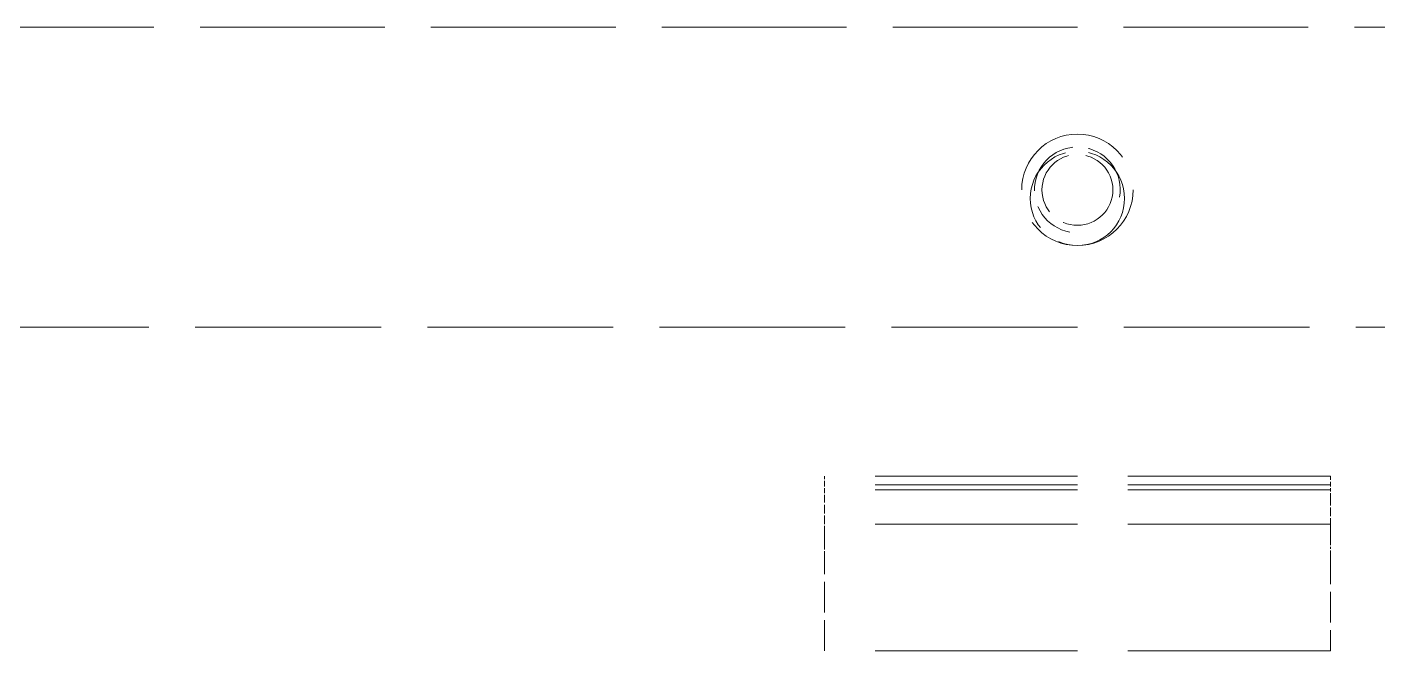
# Model space of a CAD drawing. Header units: millimetres. Extents: x 0 to 5945, y 0 to 4205.
# Drawn here: x 1782.6 to 1861.4, y 2147.6 to 2184 of the extents above; entities that cross this region are included whole.
import ezdxf

# ---------------------------------------------------------------- set-up
doc = ezdxf.new("R2010")
doc.units = ezdxf.units.MM
doc.header["$LTSCALE"] = 5
doc.linetypes.add('DASHED', pattern=[0.2067, 0.1654, -0.0413])
doc.layers.add('가려진 것(ISO)', color=2, linetype='DASHED', lineweight=18)

msp = doc.modelspace()

# ---------------------------------------------------------------- linework, layer by layer
at = {"layer": '가려진 것(ISO)', "ltscale": 13.025194}
msp.add_line((2018.876, 2183.957), (1668.876, 2183.957), dxfattribs=at)
at = {"layer": '가려진 것(ISO)', "ltscale": 13.096966}
msp.add_line((2033.376, 2166.457), (1654.376, 2166.457), dxfattribs=at)
at = {"layer": '가려진 것(ISO)', "ltscale": 14.271892}
for p, q in [((1858.626, 2157.757), (1829.126, 2157.757)), ((1858.626, 2157.257), (1829.126, 2157.257)), ((1858.626, 2156.957), (1829.126, 2156.957)), ((1858.626, 2154.955), (1829.126, 2154.955)), ((1858.626, 2147.557), (1829.126, 2147.557))]:
    msp.add_line(p, q, dxfattribs=at)
at = {"layer": '가려진 것(ISO)', "ltscale": 0.269265}
for p, q in [((1829.126, 2157.257), (1829.126, 2157.757)), ((1858.626, 2157.757), (1858.626, 2157.257))]:
    msp.add_line(p, q, dxfattribs=at)
at = {"layer": '가려진 것(ISO)', "ltscale": 0.114182}
for p, q in [((1829.126, 2156.957), (1829.126, 2157.257)), ((1858.626, 2157.257), (1858.626, 2156.957))]:
    msp.add_line(p, q, dxfattribs=at)
at = {"layer": '가려진 것(ISO)', "ltscale": 0.239251}
for p, q in [((1829.126, 2156.957), (1829.126, 2156.557)), ((1858.626, 2156.557), (1858.626, 2156.957))]:
    msp.add_line(p, q, dxfattribs=at)
at = {"layer": '가려진 것(ISO)', "ltscale": 0.610102}
for p, q in [((1829.126, 2154.955), (1829.126, 2156.557)), ((1858.626, 2156.557), (1858.626, 2154.955))]:
    msp.add_line(p, q, dxfattribs=at)
at = {"layer": '가려진 것(ISO)', "ltscale": 1.474215}
for p, q in [((1829.126, 2153.631), (1829.126, 2154.955)), ((1858.626, 2154.955), (1858.626, 2153.631))]:
    msp.add_line(p, q, dxfattribs=at)
at = {"layer": '가려진 것(ISO)', "ltscale": 0.186062}
for p, q in [((1829.126, 2153.631), (1829.126, 2153.256)), ((1858.626, 2153.256), (1858.626, 2153.631))]:
    msp.add_line(p, q, dxfattribs=at)
at = {"layer": '가려진 것(ISO)', "ltscale": 2.17072}
for p, q in [((1829.126, 2147.557), (1829.126, 2153.256)), ((1858.626, 2153.256), (1858.626, 2147.557))]:
    msp.add_line(p, q, dxfattribs=at)
at = {"layer": '가려진 것(ISO)', "ltscale": 9.879222}
msp.add_circle((1843.876, 2174.457), 3.25, dxfattribs=at)
at = {"layer": '가려진 것(ISO)', "ltscale": 6.582059}
msp.add_circle((1843.876, 2173.957), 2.75, dxfattribs=at)
at = {"layer": '가려진 것(ISO)', "ltscale": 4.94729}
msp.add_circle((1843.876, 2174.457), 2.067, dxfattribs=at)
at = {"layer": '가려진 것(ISO)', "ltscale": 4.487736}
msp.add_arc((1843.876, 2174.457), 2.5, 350, 260, dxfattribs=at)

doc.saveas('drawing.dxf')
